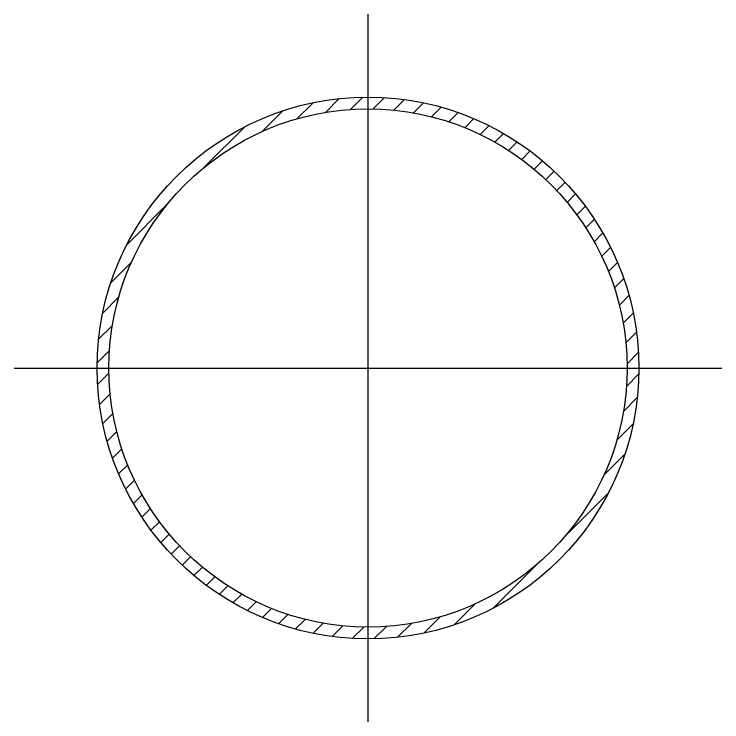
# Model space of a CAD drawing. Header units: millimetres. Extents: x 1478096 to 1808313, y 619971 to 762366.
# Drawn here: x 1802653.2 to 1802940.6, y 689501.5 to 689788.9 of the extents above; entities that cross this region are included whole.
import ezdxf

# ---------------------------------------------------------------- set-up
doc = ezdxf.new("R2010")
doc.units = ezdxf.units.MM
doc.header["$LTSCALE"] = 10
doc.layers.add('ZZZZ0_Estructura', color=251, linetype='Continuous')

msp = doc.modelspace()

# ---------------------------------------------------------------- hatches: boundary and pattern name
at = {"layer": 'ZZZZ0_Estructura'}
h = msp.add_hatch(dxfattribs=at)
h.set_pattern_fill('ANSI31', color=1, scale=2, angle=-180, style=0)
h.set_pattern_definition([(225, (3352251.955, 1226050.858), (4.49012806, -4.49012806), [])])
h.paths.add_polyline_path([(1802686.885, 689645.164, 1), (1802906.885, 689645.164, 1)])
h.paths.add_polyline_path([(1802691.685, 689645.164, 1), (1802902.085, 689645.164, 1)], flags=16)

# ---------------------------------------------------------------- linework, layer by layer
at = {"layer": 'ZZZZ0_Estructura', "color": 1}
for p, q in [((1802796.885, 689501.474, 0.035), (1802796.885, 689788.855, 0.035)), ((1802653.194, 689645.164, 0.035), (1802940.575, 689645.164, 0.035))]:
    msp.add_line(p, q, dxfattribs=at)
for radius in [110, 105.2]:
    msp.add_circle((1802796.885, 689645.164, 0.035), radius, dxfattribs=at)

doc.saveas('drawing.dxf')
